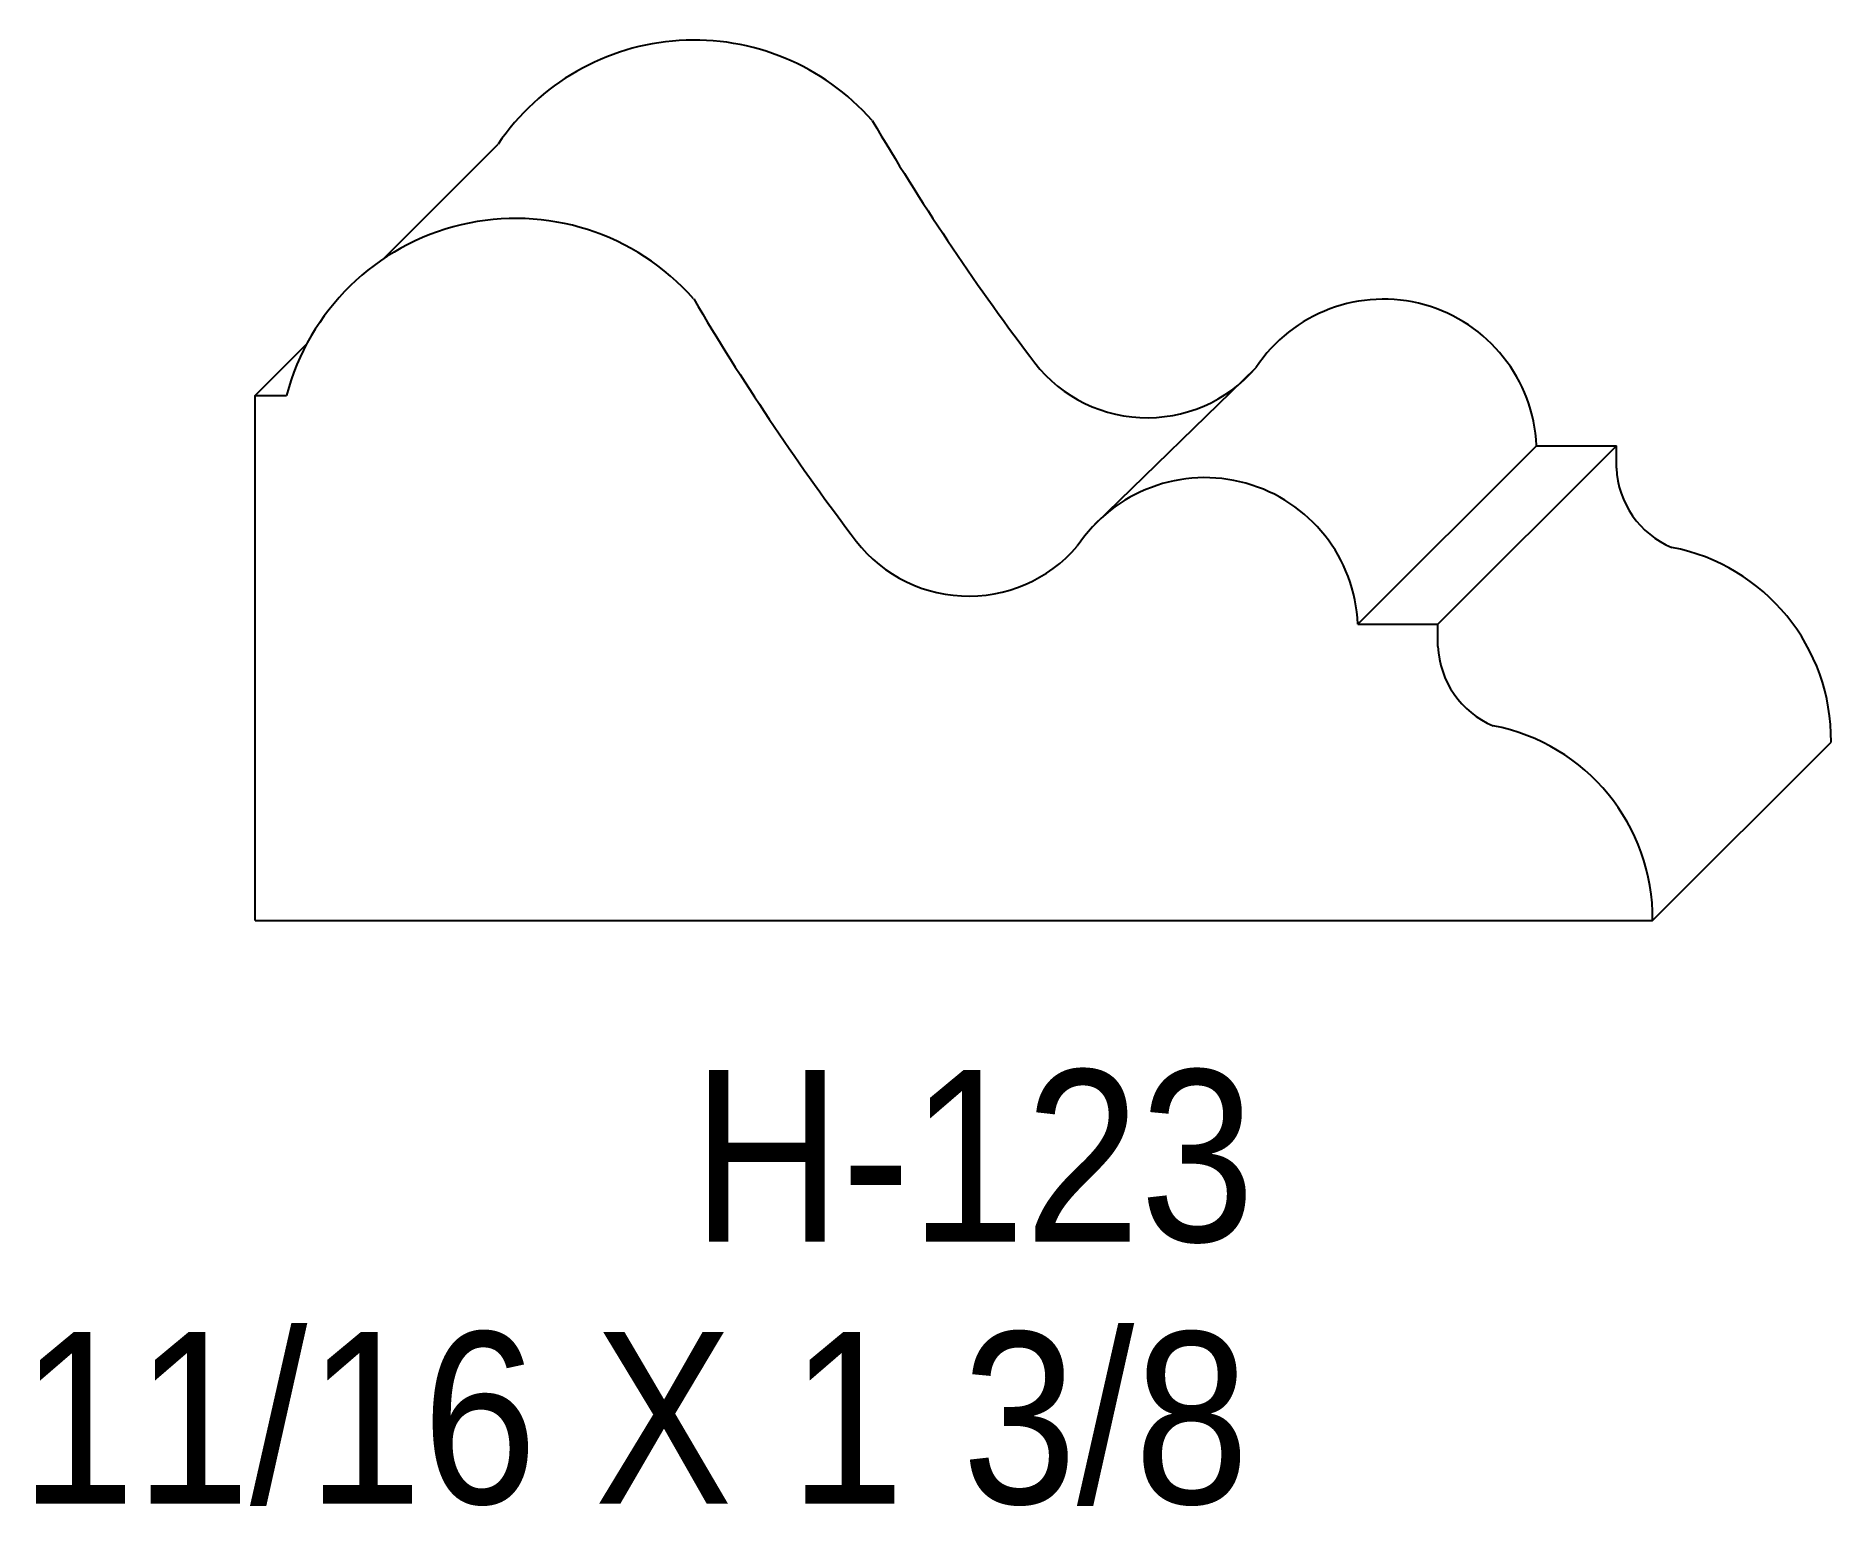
# Model space of a CAD drawing. Extents: x 71.47 to 73.25, y 162.91 to 164.36.
import ezdxf

# ---------------------------------------------------------------- set-up
doc = ezdxf.new("R2010")
doc.units = 0
doc.header["$LTSCALE"] = 5
doc.layers.add('PROFILE', color=7, linetype='CONTINUOUS')
doc.styles.add('TXT', font='TXT', dxfattribs={"height": 3.5})

msp = doc.modelspace()

# ---------------------------------------------------------------- linework, layer by layer
at = {"layer": 'PROFILE', "color": 1, "linetype": 'CONTINUOUS'}
for p, q in [((71.8131, 164.1408), (71.9268, 164.2545)), ((71.6862, 164.0056), (71.7374, 164.0567)), ((72.5176, 163.8778), (72.6771, 164.0331)), ((71.6862, 164.0056), (71.7174, 164.0056)), ((71.6862, 163.4855), (71.6862, 164.0056)), ((72.7782, 163.7792), (72.9549, 163.9559)), ((72.8574, 163.7792), (73.0341, 163.9559)), ((72.9549, 163.9559), (73.0341, 163.9559)), ((73.0341, 163.9337), (73.0341, 163.9559)), ((72.7782, 163.7792), (72.8574, 163.7792)), ((72.8574, 163.757), (72.8574, 163.7792)), ((73.07, 163.4855), (73.2467, 163.6622)), ((71.6862, 163.4855), (73.07, 163.4855))]:
    msp.add_line(p, q, dxfattribs=at)
for centre, major_axis, start_param, end_param in [((72.121, 164.1233), (0, 0.2344), -0.850077, 0.976589), ((74.4377, 165.54), (2.4848, 0), -2.608882, -2.495797), ((71.9443, 163.9466), (0, 0.2344), -0.850077, 1.316349), ((74.261, 165.3632), (0, 2.4848), -4.179679, -4.066593), ((72.8035, 163.9494), (0, 0.1516), -1.527441, 0.985697), ((72.5696, 164.1251), (0.1415, 0), -2.535703, -0.707822), ((72.6267, 163.7726), (0.1516, 0), 0.043356, 2.556493), ((73.1236, 163.9377), (0, 0.0896), -4.667741, -3.539557), ((72.3928, 163.9484), (0.1415, 0), -2.535703, -0.707822), ((73.0523, 163.6642), (0, 0.1944), -1.581032, -0.189265), ((72.9469, 163.761), (0, 0.0896), -4.667741, -3.539557), ((72.8756, 163.4875), (0, 0.1944), -1.581032, -0.189265)]:
    msp.add_ellipse(centre, major_axis=major_axis, ratio=1, start_param=start_param, end_param=end_param, dxfattribs=at)

# ---------------------------------------------------------------- texts
at = {"layer": 'PROFILE', "color": 1, "linetype": 'CONTINUOUS', "style": 'TXT', "width": 0.9}
for s, height, p in [('H-123', 0.16996, (72.119, 163.1675)), ('11/16 X 1 3/8', 0.169956, (71.4536, 162.9078))]:
    msp.add_text(s, height=height, dxfattribs=at).set_placement(p)

doc.saveas('drawing.dxf')
